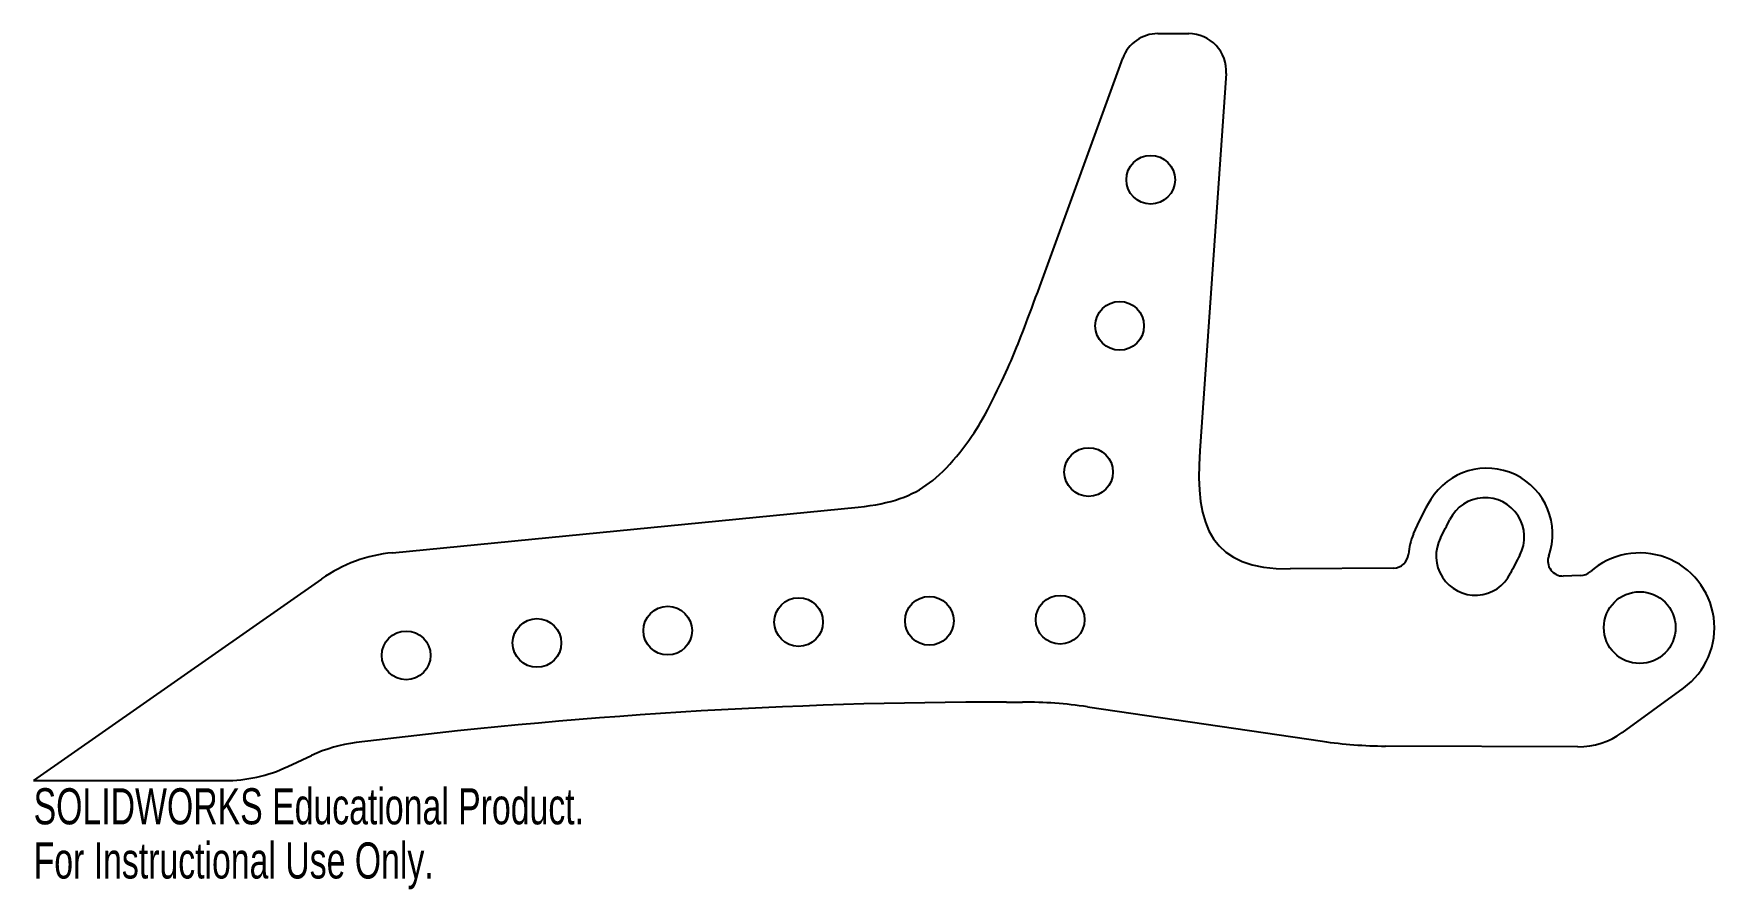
# Model space of a CAD drawing. Header units: millimetres. Extents: x -192 to 33, y 52 to 167.
import ezdxf

# ---------------------------------------------------------------- set-up
doc = ezdxf.new("R2010")
doc.units = ezdxf.units.MM
doc.styles.add('SLDTEXTSTYLE0', font='TXT', dxfattribs={"width": 0.7})

msp = doc.modelspace()

# ---------------------------------------------------------------- linework, layer by layer
at = {"color": 7, "linetype": 'Continuous', "lineweight": 25}
for p, q in [((-41.3, 166.76), (-37.16, 166.76)), ((-57.11, 132.93), (-46, 163.47)), ((-32.17, 161.41), (-35.69, 110.93)), ((-143.74, 97.27), (-81.4, 103.39)), ((-9.73, 95.22), (-23.59, 95.1)), ((-153.25, 93.75), (-191.8, 66.76)), ((15.29, 94.22), (12.97, 94.15)), ((20.84, 73.18), (29.07, 79.14)), ((-61.57, 77.28), (-59.44, 77.28)), ((-50.74, 76.64), (-19.26, 72.03)), ((-157.78, 68.64), (-154.59, 70.12)), ((14.93, 71.28), (-10.83, 71.39)), ((-191.8, 66.76), (-166.24, 66.76))]:
    msp.add_line(p, q, dxfattribs=at)
for centre, radius in [((-42.26, 147.2), 3.26), ((-46.42, 127.64), 3.26), ((-50.57, 108.07), 3.26), ((-106.91, 86.84), 3.26), ((-89.4, 87.99), 3.26), ((-71.89, 88.15), 3.26), ((-54.38, 88.3), 3.26), ((23.2, 87.24), 4.8), ((-124.42, 85.19), 3.26), ((-141.93, 83.53), 3.26)]:
    msp.add_circle(centre, radius, dxfattribs=at)
for centre, radius, start, end in [((-41.3, 161.76), 5, 90, 160), ((-37.16, 161.76), 5, 356.0153, 90), ((2.74, 99.78), 8.8, 340.3869, 148.5), ((23.2, 87.24), 32.8, 148.5, 157.5), ((2.5, 99.39), 5.25, 332.2179, 153.7821), ((-91.92, 145.89), 100, 332.2179, 333.7821), ((1.03, 96.42), 8.8, 157.5, 175.7648), ((1.2, 96.83), 5.25, 152.2179, 333.7821), ((-141.78, 77.37), 20, 95.6001, 125), ((-9.75, 97.22), 2, 270.5, 355.7648), ((95.62, 50.34), 100, 152.2179, 153.7821), ((12.91, 96.15), 2, 160.3869, 271.5811), ((23.2, 87.24), 10, 305.9365, 131.5674), ((15.24, 96.22), 2, 271.5811, 311.5674), ((-61.57, -622.72), 700, 90, 97.14407), ((-59.44, 17.28), 60, 81.6575, 90), ((-10.56, 131.39), 60, 261.6575, 269.7435), ((14.98, 81.28), 10, 269.7435, 305.9365), ((-146.14, 52), 20, 97.1441, 115), ((-166.24, 86.76), 20, 270, 295)]:
    msp.add_arc(centre, radius, start, end, dxfattribs=at)
msp.add_open_spline([(-81.4, 103.39), (-76.98, 103.82), (-74.19, 104.89), (-69.53, 108.32), (-66.78, 111.81), (-63.78, 116.78), (-61.68, 121.23), (-59.85, 125.59), (-58.63, 128.77), (-57.11, 132.93)], degree=3, knots=[0, 0, 0, 0, 0.25, 0.25, 0.5, 0.5, 0.75, 0.75, 1, 1, 1, 1], dxfattribs=at)
msp.add_open_spline([(-35.69, 110.93), (-36.41, 100.65), (-34.09, 95.01), (-23.59, 95.1)], degree=3, dxfattribs=at)

# ---------------------------------------------------------------- texts
at = {"color": 7, "linetype": 'Continuous', "char_height": 4.8336, "attachment_point": 1, "style": 'SLDTEXTSTYLE0'}
for s, insert in [('SOLIDWORKS Educational Product.', (-191.8, 65.74)), ('For Instructional Use Only.', (-191.8, 58.49))]:
    msp.add_mtext(s, dxfattribs=dict(at, insert=insert))

doc.saveas('drawing.dxf')
